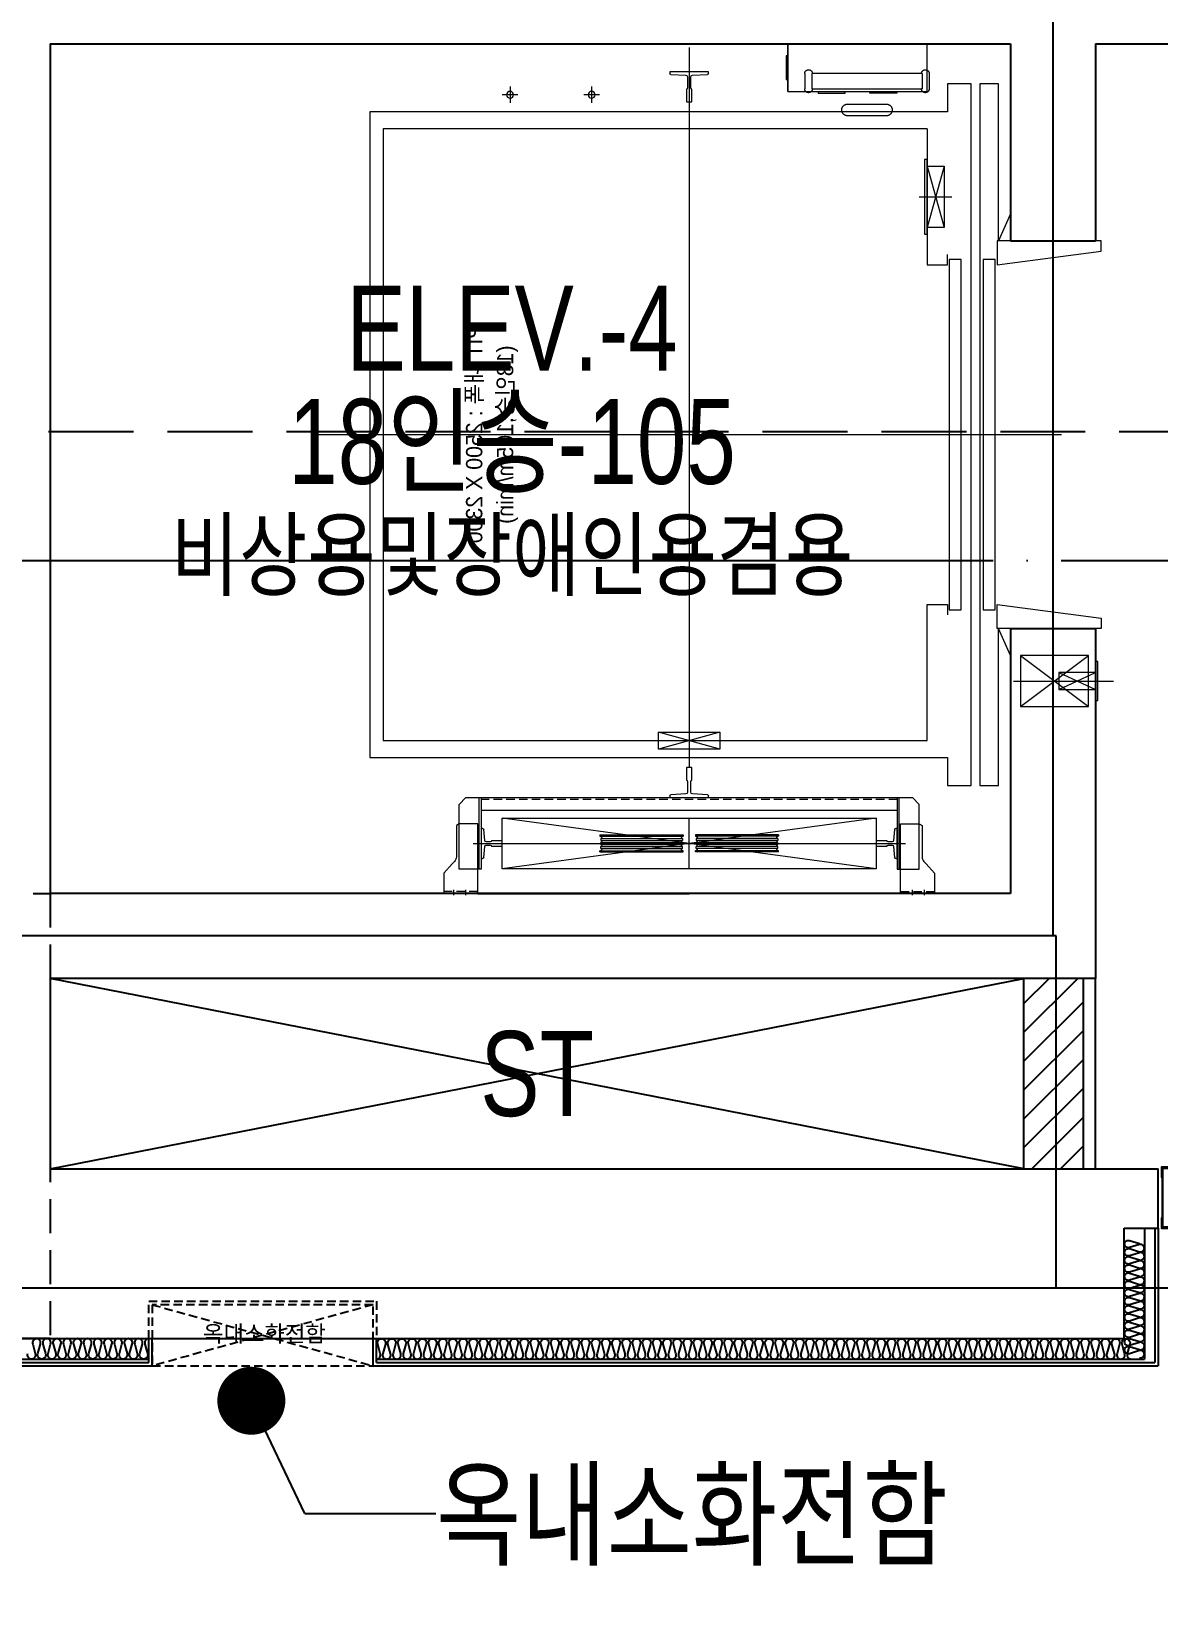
# Model space of a CAD drawing. Header units: millimetres. Extents: x 0 to 1390178, y 0 to 110113.
# Drawn here: x 533807 to 537123, y 27731 to 32337 of the extents above; entities that cross this region are included whole.
import ezdxf
from ezdxf.enums import TextEntityAlignment as Align
from ezdxf.xclip import XClip

# ---------------------------------------------------------------- set-up
doc = ezdxf.new("R2010")
doc.units = ezdxf.units.MM
doc.header["$LTSCALE"] = 100
doc.header["$XCLIPFRAME"] = 0
for name, pattern in [('HID2', [3.5, 2.5, -1]), ('X - 평면도$0$CEN', [62, 60, -1, 0, -1]), ('X - 평면도$0$CENTER', [65, 60, -2, 1, -2]), ('X - 평면도$0$CENTER2', [1.125, 0.75, -0.125, 0.125, -0.125]), ('X - 평면도$0$HID', [1.5, 1, -0.5]), ('X - 평면도$0$HIDDEN', [0.375, 0.25, -0.125]), ('X - 평면도$0$PHANTOM2', [50, 40, -2, 2, -2, 2, -2])]:
    doc.linetypes.add(name, pattern=pattern)
for name, color, linetype in [('AA-XXXX-TEXT', 3, 'Continuous'), ('sm3', 3, 'HID2'), ('SYM', 7, 'Continuous'), ('X - 평면도$0$A-FIN', 8, 'Continuous'), ('X - 평면도$0$A-INS', 9, 'Continuous'), ('X - 평면도$0$A-OPEN', 9, 'X - 평면도$0$CEN'), ('X - 평면도$0$A-WALB', 3, 'Continuous'), ('X - 평면도$0$AA-WAXM-CONC', 2, 'Continuous'), ('X - 평면도$0$AA-XXXX-CNTL', 1, 'X - 평면도$0$CEN'), ('X - 평면도$0$AA-XXXX-PATT', 8, 'Continuous'), ('X - 평면도$0$CEN', 1, 'X - 평면도$0$CEN'), ('X - 평면도$0$SO-HBBOX', 7, 'X - 평면도$0$HIDDEN')]:
    doc.layers.add(name, color=color, linetype=linetype)
for name, color, linetype, lineweight in [('X - 평면도$0$A-door', 4, 'Continuous', 25), ('X - 평면도$0$LAD-CEN', 1, 'X - 평면도$0$CENTER2', 9), ('X - 평면도$0$LAD-FINISH', 30, 'X - 평면도$0$PHANTOM2', 15), ('X - 평면도$0$LAD-OUTLINE', 7, 'Continuous', 20), ('X - 평면도$0$LAD-REFERENCE', 7, 'Continuous', 5), ('X - 평면도$0$LAD-THINLINE', 7, 'Continuous', 9)]:
    doc.layers.add(name, color=color, linetype=linetype, lineweight=lineweight)
doc.layers.add('X - 평면도$0$A-GUIDE TEXT', color=67, linetype='Continuous', plot=False)
doc.layers.add('X - 평면도$0$DEFPOINT', color=163, linetype='Continuous', plot=False)
doc.styles.add('HAUD01', font='Dotum.ttf')
doc.styles.add('X - 평면도$0$HAUD01', font='Dotum.ttf')

# ---------------------------------------------------------------- blocks, each defined once
blk = doc.blocks.new('*U950')
at = {"layer": 'X - 평면도$0$DEFPOINT'}
for p in [(1350, 622), (1350, -622)]:
    blk.add_line(p, (1350, 0), dxfattribs=at)
at = {"layer": 'X - 평면도$0$LAD-CEN', "color": 8, "ltscale": 200}
for p, q in [((0, 1095.2), (0, -1095.2)), ((-1138.9, 0), (979.7, 0))]:
    blk.add_line(p, q, dxfattribs=at)
at = {"layer": 'X - 평면도$0$LAD-CEN', "color": 8, "ltscale": 10}
for p, q in [((1355, 692), (1339, 692)), ((1355, 657), (1339, 657)), ((1355, -657), (1339, -657)), ((1355, -692), (1339, -692))]:
    blk.add_line(p, q, dxfattribs=at)
at = {"layer": 'X - 평면도$0$LAD-CEN', "color": 8, "linetype": 'X - 평면도$0$CENTER'}
for p, q in [((1203, 636), (1203, -636)), ((1278.3, 0), (1127.7, 0))]:
    blk.add_line(p, q, dxfattribs=at)
at = {"layer": 'X - 평면도$0$LAD-CEN', "color": 8, "ltscale": 20}
for p, q in [((-1024.6, 527), (-976.4, 527)), ((-1000, 504.2), (-1000, 550.1)), ((-1024.6, 287), (-976.4, 287)), ((-1000, 264.2), (-1000, 310.1)), ((-700, -676.8), (-700, -773.2))]:
    blk.add_line(p, q, dxfattribs=at)
at = {"layer": 'X - 평면도$0$LAD-CEN', "color": 8, "ltscale": 50}
blk.add_line((725, -954.1), (725, -1248.3), dxfattribs=at)
at = {"layer": 'X - 평면도$0$LAD-FINISH', "color": 8, "ltscale": 10}
for p, q in [((-650, -1195), (-570, -1195)), ((650, -1195), (570, -1195))]:
    blk.add_line(p, q, dxfattribs=at)
at = {"layer": 'X - 평면도$0$LAD-OUTLINE', "color": 8, "linetype": 'Continuous'}
for p, q in [((-1059.8, 54.2), (-1057.3, 9.5)), ((1057.3, 9.5), (1059.8, 54.2)), ((-1052.3, 4.7), (-1020.2, 4.7)), ((1020.2, 4.7), (1052.3, 4.7)), ((-1057.3, -9.5), (-1059.8, -54.2)), ((-1020.2, -4.8), (-1052.3, -4.8)), ((1052.3, -4.8), (1020.2, -4.8)), ((1059.8, -54.2), (1057.3, -9.5))]:
    blk.add_line(p, q, dxfattribs=at)
at = {"layer": 'X - 평면도$0$LAD-OUTLINE', "color": 8}
for p, q in [((-1010, -290), (-1150, -290)), ((-1150, -700), (-1150, -290)), ((-1150, -290), (-1010, -290)), ((-1010, -290), (-1010, -700)), ((-1010, -700), (-1150, -700)), ((-650, -945), (-570, -910)), ((650, -945), (570, -910))]:
    blk.add_line(p, q, dxfattribs=at)
at = {"layer": 'X - 평면도$0$LAD-OUTLINE', "color": 8, "linetype": 'X - 평면도$0$PHANTOM2', "ltscale": 5}
for p, q in [((-1062.5, -339.8), (-1017.5, -339.8)), ((-1062.5, -685.5), (-1062.5, -360.5)), ((-1062.5, -360.5), (-1017.5, -360.5)), ((-1062.5, -360.5), (-1062.5, -362.5)), ((-1017.5, -360.5), (-1017.5, -685.5)), ((-1017.5, -360.5), (-1017.5, -362.5)), ((-1017.5, -360.5), (-1017.5, -362.5)), ((-1062.5, -685.5), (-1062.5, -683.5)), ((-1062.5, -685.5), (-1017.5, -685.5)), ((-1017.5, -685.5), (-1017.5, -683.5)), ((-1017.5, -685.5), (-1017.5, -683.5)), ((-1062.5, -706.2), (-1017.5, -706.2))]:
    blk.add_line(p, q, dxfattribs=at)
at = {"layer": 'X - 평면도$0$LAD-OUTLINE', "color": 8}
for points in [[(-1032, -830), (-1032, -760), (-950, -760), (-950, 940), (950, 940), (950, -760), (1032, -760), (1032, -830), (-1032, -830)], [(-900, -700), (-900, 900), (900, 900), (900, -700)], [(-1115, -290), (-1115, -285), (-1045, -285), (-1045, -290)], [(-1010, -379), (-1005, -379), (-1005, -459), (-1010, -459)], [(-1010, -611), (-1005, -611), (-1005, -531), (-1010, -531)], [(-1005, -611), (-1005, -531)], [(-900, -700), (-500, -700), (-500, -760), (-530, -760)], [(900, -700), (500, -700), (500, -760), (530, -760)], [(-515, -765), (515, -765), (515, -800), (-515, -800), (-515, -765)], [(-570, -910), (-1032, -910), (-1032, -855), (1032, -855), (1032, -910), (570, -910)], [(-515, -865), (515, -865), (515, -900), (-515, -900), (-515, -865)], [(-570, -945), (-570, -906), (-500, -906), (-540, -1212), (-570, -1212), (-570, -1175)], [(570, -945), (570, -906), (500, -906), (540, -1212), (570, -1212), (570, -1175)]]:
    blk.add_lwpolyline(points, dxfattribs=at)
at = {"layer": 'X - 평면도$0$LAD-OUTLINE', "color": 8, "linetype": 'Continuous'}
for points in [[(-1062.8, -57), (-1068, -57), (-1068, 57), (-1062.8, 57)], [(1062.8, 57), (1068, 57), (1068, -57), (1062.8, -57)], [(-1017, 8), (-1017, 8), (-980, 8), (-979, 7), (-979, -7), (-980, -8), (-1017, -8), (-1017, -8)], [(1017, -8), (1017, -8), (980, -8), (979, -7), (979, 7), (980, 8), (1017, 8), (1017, 8)]]:
    blk.add_lwpolyline(points, dxfattribs=at)
for centre, radius, start, end in [((-1062.8, 54), 3, 3.2861, 90), ((1062.8, 54), 3, 90, 176.7139), ((-1052.3, 9.7), 5, 183.2861, 270), ((-1020.2, 8), 3.25, 270, 0), ((1020.2, 8), 3.25, 180, 270), ((1052.3, 9.7), 5, 270, 356.7139), ((-1052.3, -9.8), 5, 90, 176.7139), ((-1020.2, -8), 3.25, 0, 90), ((1020.2, -8), 3.25, 90, 180), ((1052.3, -9.8), 5, 3.2861, 90), ((-1062.8, -54), 3, 270, 356.7139), ((1062.8, -54), 3, 183.2861, 270)]:
    blk.add_arc(centre, radius, start, end, dxfattribs=at)
at = {"layer": 'X - 평면도$0$LAD-OUTLINE', "color": 8, "linetype": 'X - 평면도$0$PHANTOM2', "ltscale": 5}
for centre, start, end in [((-1062.5, -351.2), 90, 270), ((-1017.5, -351.2), 270, 90), ((-1062.5, -694.8), 90, 270), ((-1017.5, -694.8), 270, 90)]:
    blk.add_arc(centre, 11.3, start, end, dxfattribs=at)
at = {"layer": 'X - 평면도$0$LAD-REFERENCE', "color": 8}
for p, q in [((1068, 657), (1068, -657)), ((1279, 618), (1068, 618)), ((1105, 612), (1105, -612)), ((1279, -618), (1068, -618))]:
    blk.add_line(p, q, dxfattribs=at)
for points in [[(1145, 677), (1145, 677), (1150, 685), (1242.2, 685, 0.188811), (1255.7, 690.3), (1263, 697), (1290, 722), (1350, 722), (1350, 622), (1275.4, 622), (1145, 622)], [(1145, -677), (1145, -677), (1150, -685), (1242.2, -685, -0.188811), (1255.7, -690.3), (1263, -697), (1290, -722), (1350, -722), (1350, -622), (1275.4, -622), (1145, -622)]]:
    blk.add_lwpolyline(points, format="xyb", close=True, dxfattribs=at)
for points in [[(1068, 612), (1279, 612), (1279, 677), (1088, 677), (1068, 657)], [(1068, -612), (1279, -612), (1279, -677), (1088, -677), (1068, -657)]]:
    blk.add_lwpolyline(points, dxfattribs=at)
at = {"layer": 'X - 평면도$0$LAD-THINLINE', "color": 8, "linetype": 'X - 평면도$0$HIDDEN'}
for p, q in [((1344, 622), (1344, 722)), ((1074, -612), (1074, 612)), ((1344, -622), (1344, -722))]:
    blk.add_line(p, q, dxfattribs=at)
at = {"layer": 'X - 평면도$0$LAD-THINLINE', "color": 8, "linetype": 'Continuous'}
for p, q in [((1194.6, 601.3), (1162.2, 603.7)), ((1243.8, 603.7), (1211.4, 601.3)), ((1198.2, 585.2), (1198.2, 597.3)), ((1207.7, 597.3), (1207.7, 585.2)), ((1198.2, -597.3), (1198.2, -585.2)), ((1207.7, -585.2), (1207.7, -597.3)), ((1162.2, -603.7), (1194.6, -601.3)), ((1211.4, -601.3), (1243.8, -603.7))]:
    blk.add_line(p, q, dxfattribs=at)
at = {"layer": 'X - 평면도$0$LAD-THINLINE', "color": 8}
for p, q in [((1278, -550), (1128, 550)), ((1128, -550), (1278, 550)), ((1178, 262.5), (1178, 17.5)), ((1178, 262.5), (1181.5, 262.5)), ((1178, 262.5), (1181.5, 262.5)), ((1178, 262.5), (1181.5, 262.5)), ((1178, 262.5), (1181.5, 262.5)), ((1181.5, 262.5), (1181.5, 17.5)), ((1181.5, 262.5), (1182, 259.5)), ((1181.5, 262.5), (1182, 259.5)), ((1188, 260), (1191, 260)), ((1188, 260), (1191, 260)), ((1188, 260), (1188, 20)), ((1188, 260), (1194, 260)), ((1188, 260), (1194, 260)), ((1194, 260), (1194, 20)), ((1200, 260), (1200, 20)), ((1206, 260), (1200, 260)), ((1206, 260), (1200, 260)), ((1206, 260), (1203, 260)), ((1206, 260), (1203, 260)), ((1206, 260), (1206, 20)), ((1218, 260), (1212, 260)), ((1212, 260), (1212, 20)), ((1212, 260), (1212, 20)), ((1218, 260), (1215, 260)), ((1218, 260), (1218, 20)), ((1224.5, 262.5), (1224, 259.5)), ((1224.5, 262.5), (1224, 259.5)), ((1228, 262.5), (1224.5, 262.5)), ((1228, 262.5), (1224.5, 262.5)), ((1224.5, 262.5), (1224.5, 17.5)), ((1228, 262.5), (1224.5, 262.5)), ((1228, 262.5), (1224.5, 262.5)), ((1228, 262.5), (1228, 17.5)), ((925, -90), (875, 90)), ((875, -90), (925, 90)), ((1178, 17.5), (1181.5, 17.5)), ((1178, 17.5), (1181.5, 17.5)), ((1181.5, 17.5), (1182, 20.5)), ((1188, 20), (1194, 20)), ((1188, 20), (1194, 20)), ((1206, 20), (1200, 20)), ((1218, 20), (1212, 20)), ((1224.5, 17.5), (1224, 20.5)), ((1228, 17.5), (1224.5, 17.5)), ((1228, 17.5), (1224.5, 17.5)), ((1178, -263.2), (1178, -18.2)), ((1178, -18.2), (1181.5, -18.2)), ((1178, -18.2), (1181.5, -18.2)), ((1181.5, -263.2), (1181.5, -18.2)), ((1181.5, -18.2), (1182, -21.2)), ((1188, -20.7), (1194, -20.7)), ((1188, -20.7), (1194, -20.7)), ((1188, -260.7), (1188, -20.7)), ((1194, -260.7), (1194, -20.7)), ((1200, -260.7), (1200, -20.7)), ((1206, -20.7), (1200, -20.7)), ((1206, -260.7), (1206, -20.7)), ((1218, -20.7), (1212, -20.7)), ((1212, -260.7), (1212, -20.7)), ((1212, -260.7), (1212, -20.7)), ((1218, -260.7), (1218, -20.7)), ((1224.5, -18.2), (1224, -21.2)), ((1224.5, -263.2), (1224.5, -18.2)), ((1228, -18.2), (1224.5, -18.2)), ((1228, -18.2), (1224.5, -18.2)), ((1228, -263.2), (1228, -18.2)), ((1178, -263.2), (1181.5, -263.2)), ((1178, -263.2), (1181.5, -263.2)), ((1178, -263.2), (1181.5, -263.2)), ((1178, -263.2), (1181.5, -263.2)), ((1181.5, -263.2), (1182, -260.1)), ((1181.5, -263.2), (1182, -260.1)), ((1188, -260.7), (1191, -260.7)), ((1188, -260.7), (1191, -260.7)), ((1188, -260.7), (1194, -260.7)), ((1188, -260.7), (1194, -260.7)), ((1206, -260.7), (1200, -260.7)), ((1206, -260.7), (1200, -260.7)), ((1206, -260.7), (1203, -260.7)), ((1206, -260.7), (1203, -260.7)), ((1218, -260.7), (1212, -260.7)), ((1218, -260.7), (1215, -260.7)), ((1224.5, -263.2), (1224, -260.1)), ((1224.5, -263.2), (1224, -260.1)), ((1228, -263.2), (1224.5, -263.2)), ((1228, -263.2), (1224.5, -263.2)), ((1228, -263.2), (1224.5, -263.2)), ((1228, -263.2), (1224.5, -263.2)), ((-790, -750), (-610, -700)), ((-790, -700), (-610, -750)), ((750, -1087.8), (700, -1195)), ((700, -1087.8), (750, -1195))]:
    blk.add_line(p, q, dxfattribs=at)
at = {"layer": 'X - 평면도$0$LAD-THINLINE', "color": 8, "ltscale": 5}
for p, q in [((800, -975), (650, -1175)), ((650, -975), (800, -1175))]:
    blk.add_line(p, q, dxfattribs=at)
at = {"layer": 'X - 평면도$0$LAD-THINLINE', "color": 8, "linetype": 'Continuous'}
for points in [[(1158.5, 607.7), (1158.5, 612), (1247.5, 612), (1247.5, 607.7)], [(1211, 582), (1211, 582), (1211, 551), (1210, 550), (1196, 550), (1195, 551), (1195, 582), (1195.1, 582)], [(1195.1, -582), (1195, -582), (1195, -551), (1196, -550), (1210, -550), (1211, -551), (1211, -582), (1211, -582)], [(1247.5, -607.7), (1247.5, -612), (1158.5, -612), (1158.5, -607.7)]]:
    blk.add_lwpolyline(points, dxfattribs=at)
at = {"layer": 'X - 평면도$0$LAD-THINLINE', "color": 8}
for points in [[(1128, -550), (1278, -550), (1278, 550), (1128, 550)], [(925, -90), (925, 90), (875, 90), (875, -90)], [(-810, -692.8), (-590, -692.8), (-590, -700), (-810, -700)], [(-790, -750), (-610, -750), (-610, -700), (-790, -700)], [(750, -1195), (700, -1195), (700, -1087.8), (750, -1087.8)], [(782.2, -1202), (667.8, -1202), (667.8, -1195), (782.2, -1195)]]:
    blk.add_lwpolyline(points, close=True, dxfattribs=at)
at = {"layer": 'X - 평면도$0$LAD-THINLINE', "color": 8, "linetype": 'X - 평면도$0$PHANTOM2'}
blk.add_lwpolyline([(-972.5, -465.9), (-972.5, -580.1, 1), (-938.2, -580.1), (-938.2, -465.9, 1)], format="xyb", close=True, dxfattribs=at)
at = {"layer": 'X - 평면도$0$LAD-THINLINE', "color": 8, "ltscale": 5}
blk.add_lwpolyline([(800, -1175), (650, -1175), (650, -975), (800, -975)], close=True, dxfattribs=at)
for centre in [(-1000, 527), (-1000, 287)]:
    blk.add_circle(centre, 10, dxfattribs=at)
at = {"layer": 'X - 평면도$0$LAD-THINLINE', "color": 8, "linetype": 'Continuous'}
for centre, radius, start, end in [((1162.5, 607.7), 4, 180, 265.684), ((1194.2, 597.3), 4, 0, 85.684), ((1211.7, 597.3), 4, 94.316, 180), ((1243.5, 607.7), 4, 274.316, 0), ((1195.1, 585.2), 3.2, 270, 0), ((1211, 585.2), 3.2, 180, 270), ((1194.2, -597.3), 4, 274.316, 0), ((1195.1, -585.2), 3.2, 0, 90), ((1211.7, -597.3), 4, 180, 265.684), ((1211, -585.2), 3.2, 90, 180), ((1162.5, -607.7), 4, 94.316, 180), ((1243.5, -607.7), 4, 0, 85.684)]:
    blk.add_arc(centre, radius, start, end, dxfattribs=at)
at = {"layer": 'X - 평면도$0$LAD-THINLINE', "color": 8}
for centre, start, end in [((1185, 260), 190.2367, 0), ((1185, 260), 190.2367, 0), ((1197, 260), 180, 0), ((1197, 260), 180, 0), ((1209, 260), 180, 0), ((1209, 260), 180, 0), ((1221, 260), 180, 349.7633), ((1221, 260), 180, 349.7633), ((1185, 20), 0, 169.7633), ((1197, 20), 0, 180), ((1209, 20), 0, 180), ((1221, 20), 10.2367, 180), ((1185, -20.7), 190.2367, 0), ((1197, -20.7), 180, 0), ((1209, -20.7), 180, 0), ((1221, -20.7), 180, 349.7633), ((1185, -260.7), 0, 169.7633), ((1185, -260.7), 0, 169.7633), ((1197, -260.7), 0, 180), ((1197, -260.7), 0, 180), ((1209, -260.7), 0, 180), ((1209, -260.7), 0, 180), ((1221, -260.7), 10.2367, 180), ((1221, -260.7), 10.2367, 180)]:
    blk.add_arc(centre, 3, start, end, dxfattribs=at)
at = {"layer": 'X - 평면도$0$DEFPOINT', "style": 'X - 평면도$0$HAUD01'}
for s, p in [('PIT 내폭 : 2500 X 2300', (-2.2, 632.6)), ('(18인승,105m/min)', (0, 541.7))]:
    blk.add_text(s, height=48, dxfattribs=at).set_placement(p, align=Align.MIDDLE_CENTER)
blk = doc.blocks.new('X - 평면도$0$2F PL')
at = {"layer": 'X - 평면도$0$A-FIN'}
blk.add_line((-30452.2, 11680.9), (-30452.2, 12240.9), dxfattribs=at)
at = {"layer": 'X - 평면도$0$A-OPEN'}
for p, q in [((-33527.2, 11680.9), (-30662.2, 12240.9)), ((-30662.2, 11680.9), (-33527.2, 12240.9))]:
    blk.add_line(p, q, dxfattribs=at)
at = {"layer": 'X - 평면도$0$A-WALB'}
for p, q in [((-30662.2, 11680.9), (-30662.2, 12240.9)), ((-30487.2, 11680.9), (-30487.2, 12240.9))]:
    blk.add_line(p, q, dxfattribs=at)
at = {"layer": 'X - 평면도$0$AA-WAXM-CONC'}
for p, q in [((-33527.2, 14990.9), (-33527.2, 12490.9)), ((-33527.2, 14990.9), (-30702.2, 14990.9)), ((-30702.2, 14990.9), (-30702.2, 14410.9)), ((-30452.2, 14990.9), (-30452.2, 14410.9)), ((-30452.2, 14990.9), (-29272.2, 14990.9)), ((-30702.2, 14410.9), (-30452.2, 14410.9)), ((-30702.2, 13270.9), (-30452.2, 13270.9)), ((-30702.2, 13270.9), (-30702.2, 12490.9)), ((-30452.2, 13270.9), (-30452.2, 12240.9)), ((-30702.2, 12490.9), (-33527.2, 12490.9)), ((-30452.2, 12240.9), (-33527.2, 12240.9)), ((-33527.2, 12240.9), (-33527.2, 11680.9)), ((-33527.2, 11680.9), (-30267.2, 11680.9)), ((-30267.2, 11505.9), (-30267.2, 11680.9)), ((-30367.2, 11505.9), (-30267.2, 11505.9)), ((-30367.2, 11180.9), (-30367.2, 11505.9)), ((-34027.2, 11180.9), (-30367.2, 11180.9))]:
    blk.add_line(p, q, dxfattribs=at)
at = {"layer": 'X - 평면도$0$AA-XXXX-CNTL'}
for p, q in [((-30577.2, 15115.9), (-30577.2, 12365.9)), ((-30577.2, 12365.9), (-33877.2, 12365.9)), ((-33877.2, 11330.9), (-27702.2, 11330.9))]:
    blk.add_line(p, q, dxfattribs=at)
at = {"layer": 'X - 평면도$0$CEN'}
for p, q in [((-30567.2, 12365.9), (-30577.2, 12365.9)), ((-30567.2, 11330.9), (-30567.2, 12365.9))]:
    blk.add_line(p, q, dxfattribs=at)
at = {"xscale": -1.000000000000008, "rotation": 90}
blk.add_blockref('*U950', (-31647.2, 13840.9), dxfattribs=at)
blk = doc.blocks.new('X - 평면도$0$2F_COL')
at = {"layer": 'X - 평면도$0$DEFPOINT', "linetype": 'X - 평면도$0$HID'}
blk.add_lwpolyline([(-76888, -43406.9), (-76888, -44716.9), (-77388, -44716.9), (-77388, -43406.9), (-76888, -43406.9)], dxfattribs=at)
blk = doc.blocks.new('X - 평면도$0$insul1')
blk.add_lwpolyline([(0, 0.25, 1.344031), (0.35, 0.25), (0.2, 0.75, -1.344031), (0.55, 0.75), (0.4, 0.25)], format="xyb")
blk = doc.blocks.new('X - 평면도$0$D1100')
at = {"layer": 'X - 평면도$0$A-door', "color": 9}
for p, q in [((0, -5), (0, -1035)), ((40, -15), (40, -1025)), ((180, -5), (180, -1035))]:
    blk.add_line(p, q, dxfattribs=at)
at = {"layer": 'X - 평면도$0$A-door'}
for points in [[(30, 28.4), (1.6, 28.4), (1.6, -3.4), (41.6, -3.4), (41.6, -13.4), (138.4, -13.4), (138.4, -3.4), (178.4, -3.4), (178.4, 28.4), (150, 28.4), (150, 30), (180, 30), (180, -5), (140, -5), (140, -15), (40, -15), (40, -5), (0, -5), (0, 30), (30, 30)], [(-1030, -5), (-1030, -45), (0, -45), (0, -5)], [(30, -1068.4), (1.6, -1068.4), (1.6, -1036.6), (41.6, -1036.6), (41.6, -1026.6), (138.4, -1026.6), (138.4, -1036.6), (178.4, -1036.6), (178.4, -1068.4), (150, -1068.4), (150, -1070), (180, -1070), (180, -1035), (140, -1035), (140, -1025), (40, -1025), (40, -1035), (0, -1035), (0, -1070), (30, -1070)]]:
    blk.add_lwpolyline(points, close=True, dxfattribs=at)
at = {"layer": 'X - 평면도$0$A-door', "color": 8}
for points in [[(1.6, -3.4), (1.6, 28.4), (178.4, 28.4), (178.4, -3.4), (176.8, -3.4), (176.8, 26.8), (3.2, 26.8), (3.2, -3.4)], [(1.6, -1036.6), (1.6, -1068.4), (178.4, -1068.4), (178.4, -1036.6), (176.8, -1036.6), (176.8, -1066.8), (3.2, -1066.8), (3.2, -1036.6)]]:
    blk.add_lwpolyline(points, close=True, dxfattribs=at)
at = {"layer": 'X - 평면도$0$A-door', "color": 1}
blk.add_arc((0, -5), 1030, 180, 270, dxfattribs=at)
at = {"layer": 'X - 평면도$0$A-GUIDE TEXT'}
for p, q in [((175, 40), (5, 40)), ((175, -1080), (5, -1080))]:
    blk.add_line(p, q, dxfattribs=at)
blk = doc.blocks.new('X - 평면도$0$A$C9e23f086')
at = {"layer": 'X - 평면도$0$SO-HBBOX', "linetype": 'X - 평면도$0$HIDDEN'}
for p, q in [((-325, 90), (325, -90)), ((325, 90), (-325, -90))]:
    blk.add_line(p, q, dxfattribs=at)
blk.add_lwpolyline([(325, 90), (-325, 90), (-325, -90), (325, -90)], close=True, dxfattribs=at)
at = {"layer": 'X - 평면도$0$DEFPOINT', "style": 'X - 평면도$0$HAUD01'}
blk.add_text('옥내소화전함', height=48, dxfattribs=at).set_placement((5.2, 4.6), align=Align.MIDDLE_CENTER)
blk = doc.blocks.new('X - 평면도$0$A$C440da92f')
at = {"layer": 'X - 평면도$0$AA-WAXM-CONC', "linetype": 'X - 평면도$0$HIDDEN'}
blk.add_lwpolyline([(10, -335), (-100, -335), (-100, 335), (10, 335)], dxfattribs=at)
at = {"rotation": 90}
blk.add_blockref('X - 평면도$0$A$C9e23f086', (0, 0), dxfattribs=at)
blk = doc.blocks.new('X - 평면도', base_point=(-475.4, -286.7))
at = {"layer": 'X - 평면도$0$AA-XXXX-PATT'}
h = blk.add_hatch(dxfattribs=at)
h.set_pattern_fill('_USER', color=256, scale=60, angle=45, style=0, pattern_type=0)
h.set_pattern_definition([(45, (0, 3e-11), (-42.426407, 42.426407), [])])
h.paths.add_polyline_path([(808152, 45443.1), (807977, 45443.1), (807977, 44883.1), (808152, 44883.1)])
at = {"layer": 'X - 평면도$0$A-FIN'}
for p, q in [((808362, 44708.1), (808362, 44313.1)), ((808372, 44708.1), (808372, 44303.1)), ((805402, 44313.1), (805402, 44383.1)), ((805412, 44303.1), (805412, 44383.1)), ((806062, 44303.1), (806062, 44383.1)), ((806072, 44313.1), (806072, 44383.1)), ((804542, 44313.1), (805402, 44313.1)), ((806072, 44313.1), (808362, 44313.1)), ((804532, 44303.1), (805412, 44303.1)), ((806062, 44303.1), (808372, 44303.1))]:
    blk.add_line(p, q, dxfattribs=at)
at = {"layer": 'X - 평면도$0$A-INS'}
for p, q in [((808332, 44708.1), (808332, 44323.1)), ((804552, 44323.1), (805402, 44323.1)), ((806072, 44323.1), (808332, 44323.1))]:
    blk.add_line(p, q, dxfattribs=at)
for points in [[(805402, 44383.1, 0.524856), (805390.8, 44366.8), (805398.2, 44339.4, -1.449198), (805375.8, 44339.4), (805383.2, 44366.8, 0.524856), (805372, 44383.1, 0.524856), (805360.8, 44366.8), (805368.2, 44339.4, -1.449198), (805345.8, 44339.4), (805353.2, 44366.8, 0.524856), (805342, 44383.1, 0.524856), (805330.8, 44366.8), (805338.2, 44339.4, -1.449198), (805315.8, 44339.4), (805323.2, 44366.8, 0.524856), (805312, 44383.1, 0.524856), (805300.8, 44366.8), (805308.2, 44339.4, -1.449198), (805285.8, 44339.4), (805293.2, 44366.8, 0.524856), (805282, 44383.1, 0.524856), (805270.8, 44366.8), (805278.2, 44339.4, -1.449198), (805255.8, 44339.4), (805263.2, 44366.8, 0.524856), (805252, 44383.1, 0.524856), (805240.8, 44366.8), (805248.2, 44339.4, -1.449198), (805225.8, 44339.4), (805233.2, 44366.8, 0.524856), (805222, 44383.1, 0.524856), (805210.8, 44366.8), (805218.2, 44339.4, -1.449198), (805195.8, 44339.4), (805203.2, 44366.8, 0.524856), (805192, 44383.1, 0.524856), (805180.8, 44366.8), (805188.2, 44339.4, -1.449198), (805165.8, 44339.4), (805173.2, 44366.8, 0.524856), (805162, 44383.1, 0.524856), (805150.8, 44366.8), (805158.2, 44339.4, -1.449198), (805135.8, 44339.4), (805143.2, 44366.8, 0.524856), (805132, 44383.1, 0.524856), (805120.8, 44366.8), (805128.2, 44339.4, -1.449198), (805105.8, 44339.4), (805113.2, 44366.8, 0.524856), (805102, 44383.1, 0.524856), (805090.8, 44366.8), (805098.2, 44339.4, -1.449198), (805075.8, 44339.4), (805083.2, 44366.8, 0.524856), (805072, 44383.1, 0.524856), (805060.8, 44366.8), (805068.2, 44339.4, -1.449198), (805045.8, 44339.4)], [(806072, 44323.1, 0.524856), (806083.2, 44339.4), (806075.8, 44366.8, -1.449198), (806098.2, 44366.8), (806090.8, 44339.4, 0.524856), (806102, 44323.1, 0.524856), (806113.2, 44339.4), (806105.8, 44366.8, -1.449198), (806128.2, 44366.8), (806120.8, 44339.4, 0.524856), (806132, 44323.1, 0.524856), (806143.2, 44339.4), (806135.8, 44366.8, -1.449198), (806158.2, 44366.8), (806150.8, 44339.4, 0.524856), (806162, 44323.1, 0.524856), (806173.2, 44339.4), (806165.8, 44366.8, -1.449198), (806188.2, 44366.8), (806180.8, 44339.4, 0.524856), (806192, 44323.1, 0.524856), (806203.2, 44339.4), (806195.8, 44366.8, -1.449198), (806218.2, 44366.8), (806210.8, 44339.4, 0.524856), (806222, 44323.1, 0.524856), (806233.2, 44339.4), (806225.8, 44366.8, -1.449198), (806248.2, 44366.8), (806240.8, 44339.4, 0.524856), (806252, 44323.1, 0.524856), (806263.2, 44339.4), (806255.8, 44366.8, -1.449198), (806278.2, 44366.8), (806270.8, 44339.4, 0.524856), (806282, 44323.1, 0.524856), (806293.2, 44339.4), (806285.8, 44366.8, -1.449198), (806308.2, 44366.8), (806300.8, 44339.4, 0.524856), (806312, 44323.1, 0.524856), (806323.2, 44339.4), (806315.8, 44366.8, -1.449198), (806338.2, 44366.8), (806330.8, 44339.4, 0.524856), (806342, 44323.1, 0.524856), (806353.2, 44339.4), (806345.8, 44366.8, -1.449198), (806368.2, 44366.8), (806360.8, 44339.4, 0.524856), (806372, 44323.1, 0.524856), (806383.2, 44339.4), (806375.8, 44366.8, -1.449198), (806398.2, 44366.8), (806390.8, 44339.4, 0.524856), (806402, 44323.1, 0.524856), (806413.2, 44339.4), (806405.8, 44366.8, -1.449198), (806428.2, 44366.8), (806420.8, 44339.4, 0.524856), (806432, 44323.1, 0.524856), (806443.2, 44339.4), (806435.8, 44366.8, -1.449198), (806458.2, 44366.8), (806450.8, 44339.4, 0.524856), (806462, 44323.1, 0.524856), (806473.2, 44339.4), (806465.8, 44366.8, -1.449198), (806488.2, 44366.8), (806480.8, 44339.4, 0.524856), (806492, 44323.1, 0.524856), (806503.2, 44339.4), (806495.8, 44366.8, -1.449198), (806518.2, 44366.8), (806510.8, 44339.4, 0.524856), (806522, 44323.1, 0.524856), (806533.2, 44339.4), (806525.8, 44366.8, -1.449198), (806548.2, 44366.8), (806540.8, 44339.4, 0.524856), (806552, 44323.1, 0.524856), (806563.2, 44339.4), (806555.8, 44366.8, -1.449198), (806578.2, 44366.8), (806570.8, 44339.4, 0.524856), (806582, 44323.1, 0.524856), (806593.2, 44339.4), (806585.8, 44366.8, -1.449198), (806608.2, 44366.8), (806600.8, 44339.4, 0.524856), (806612, 44323.1, 0.524856), (806623.2, 44339.4), (806615.8, 44366.8, -1.449198), (806638.2, 44366.8), (806630.8, 44339.4, 0.524856), (806642, 44323.1, 0.524856), (806653.2, 44339.4), (806645.8, 44366.8, -1.449198), (806668.2, 44366.8), (806660.8, 44339.4, 0.524856), (806672, 44323.1, 0.524856), (806683.2, 44339.4), (806675.8, 44366.8, -1.449198), (806698.2, 44366.8), (806690.8, 44339.4, 0.524856), (806702, 44323.1, 0.524856), (806713.2, 44339.4), (806705.8, 44366.8, -1.449198), (806728.2, 44366.8), (806720.8, 44339.4, 0.524856), (806732, 44323.1, 0.524856), (806743.2, 44339.4), (806735.8, 44366.8, -1.449198), (806758.2, 44366.8), (806750.8, 44339.4, 0.524856), (806762, 44323.1, 0.524856), (806773.2, 44339.4), (806765.8, 44366.8, -1.449198), (806788.2, 44366.8), (806780.8, 44339.4, 0.524856), (806792, 44323.1, 0.524856), (806803.2, 44339.4), (806795.8, 44366.8, -1.449198), (806818.2, 44366.8), (806810.8, 44339.4, 0.524856), (806822, 44323.1, 0.524856), (806833.2, 44339.4), (806825.8, 44366.8, -1.449198), (806848.2, 44366.8), (806840.8, 44339.4, 0.524856), (806852, 44323.1, 0.524856), (806863.2, 44339.4), (806855.8, 44366.8, -1.449198), (806878.2, 44366.8), (806870.8, 44339.4, 0.524856), (806882, 44323.1, 0.524856), (806893.2, 44339.4), (806885.8, 44366.8, -1.449198), (806908.2, 44366.8), (806900.8, 44339.4, 0.524856), (806912, 44323.1, 0.524856), (806923.2, 44339.4), (806915.8, 44366.8, -1.449198), (806938.2, 44366.8), (806930.8, 44339.4, 0.524856), (806942, 44323.1, 0.524856), (806953.2, 44339.4), (806945.8, 44366.8, -1.449198), (806968.2, 44366.8), (806960.8, 44339.4, 0.524856), (806972, 44323.1, 0.524856), (806983.2, 44339.4), (806975.8, 44366.8, -1.449198), (806998.2, 44366.8), (806990.8, 44339.4, 0.524856), (807002, 44323.1, 0.524856), (807013.2, 44339.4), (807005.8, 44366.8, -1.449198), (807028.2, 44366.8), (807020.8, 44339.4, 0.524856), (807032, 44323.1, 0.524856), (807043.2, 44339.4), (807035.8, 44366.8, -1.449198), (807058.2, 44366.8), (807050.8, 44339.4, 0.524856), (807062, 44323.1, 0.524856), (807073.2, 44339.4), (807065.8, 44366.8, -1.449198), (807088.2, 44366.8), (807080.8, 44339.4, 0.524856), (807092, 44323.1, 0.524856), (807103.2, 44339.4), (807095.8, 44366.8, -1.449198), (807118.2, 44366.8), (807110.8, 44339.4, 0.524856), (807122, 44323.1, 0.524856), (807133.2, 44339.4), (807125.8, 44366.8, -1.449198), (807148.2, 44366.8), (807140.8, 44339.4, 0.524856), (807152, 44323.1, 0.524856), (807163.2, 44339.4), (807155.8, 44366.8, -1.449198), (807178.2, 44366.8), (807170.8, 44339.4, 0.524856), (807182, 44323.1, 0.524856), (807193.2, 44339.4), (807185.8, 44366.8, -1.449198), (807208.2, 44366.8), (807200.8, 44339.4, 0.524856), (807212, 44323.1, 0.524856), (807223.2, 44339.4), (807215.8, 44366.8, -1.449198), (807238.2, 44366.8), (807230.8, 44339.4, 0.524856), (807242, 44323.1, 0.524856), (807253.2, 44339.4), (807245.8, 44366.8, -1.449198), (807268.2, 44366.8), (807260.8, 44339.4, 0.524856), (807272, 44323.1, 0.524856), (807283.2, 44339.4), (807275.8, 44366.8, -1.449198), (807298.2, 44366.8), (807290.8, 44339.4, 0.524856), (807302, 44323.1, 0.524856), (807313.2, 44339.4), (807305.8, 44366.8, -1.449198), (807328.2, 44366.8), (807320.8, 44339.4, 0.524856), (807332, 44323.1, 0.524856), (807343.2, 44339.4), (807335.8, 44366.8, -1.449198), (807358.2, 44366.8), (807350.8, 44339.4, 0.524856), (807362, 44323.1, 0.524856), (807373.2, 44339.4), (807365.8, 44366.8, -1.449198), (807388.2, 44366.8), (807380.8, 44339.4, 0.524856), (807392, 44323.1, 0.524856), (807403.2, 44339.4), (807395.8, 44366.8, -1.449198), (807418.2, 44366.8), (807410.8, 44339.4, 0.524856), (807422, 44323.1, 0.524856), (807433.2, 44339.4), (807425.8, 44366.8, -1.449198), (807448.2, 44366.8), (807440.8, 44339.4, 0.524856), (807452, 44323.1, 0.524856), (807463.2, 44339.4), (807455.8, 44366.8, -1.449198), (807478.2, 44366.8), (807470.8, 44339.4, 0.524856), (807482, 44323.1, 0.524856), (807493.2, 44339.4), (807485.8, 44366.8, -1.449198), (807508.2, 44366.8), (807500.8, 44339.4, 0.524856), (807512, 44323.1, 0.524856), (807523.2, 44339.4), (807515.8, 44366.8, -1.449198), (807538.2, 44366.8), (807530.8, 44339.4, 0.524856), (807542, 44323.1, 0.524856), (807553.2, 44339.4), (807545.8, 44366.8, -1.449198), (807568.2, 44366.8), (807560.8, 44339.4, 0.524856), (807572, 44323.1, 0.524856), (807583.2, 44339.4), (807575.8, 44366.8, -1.449198), (807598.2, 44366.8), (807590.8, 44339.4, 0.524856), (807602, 44323.1, 0.524856), (807613.2, 44339.4), (807605.8, 44366.8, -1.449198), (807628.2, 44366.8), (807620.8, 44339.4, 0.524856), (807632, 44323.1, 0.524856), (807643.2, 44339.4), (807635.8, 44366.8, -1.449198), (807658.2, 44366.8), (807650.8, 44339.4, 0.524856), (807662, 44323.1, 0.524856), (807673.2, 44339.4), (807665.8, 44366.8, -1.449198), (807688.2, 44366.8), (807680.8, 44339.4, 0.524856), (807692, 44323.1, 0.524856), (807703.2, 44339.4), (807695.8, 44366.8, -1.449198), (807718.2, 44366.8), (807710.8, 44339.4, 0.524856), (807722, 44323.1, 0.524856), (807733.2, 44339.4), (807725.8, 44366.8, -1.449198), (807748.2, 44366.8), (807740.8, 44339.4, 0.524856), (807752, 44323.1, 0.524856), (807763.2, 44339.4), (807755.8, 44366.8, -1.449198), (807778.2, 44366.8), (807770.8, 44339.4, 0.524856), (807782, 44323.1, 0.524856), (807793.2, 44339.4), (807785.8, 44366.8, -1.449198), (807808.2, 44366.8), (807800.8, 44339.4, 0.524856), (807812, 44323.1, 0.524856), (807823.2, 44339.4), (807815.8, 44366.8, -1.449198), (807838.2, 44366.8), (807830.8, 44339.4, 0.524856), (807842, 44323.1, 0.524856), (807853.2, 44339.4), (807845.8, 44366.8, -1.449198), (807868.2, 44366.8), (807860.8, 44339.4, 0.524856), (807872, 44323.1, 0.524856), (807883.2, 44339.4), (807875.8, 44366.8, -1.449198), (807898.2, 44366.8), (807890.8, 44339.4, 0.524856), (807902, 44323.1, 0.524856), (807913.2, 44339.4), (807905.8, 44366.8, -1.449198), (807928.2, 44366.8), (807920.8, 44339.4, 0.524856), (807932, 44323.1, 0.524856), (807943.2, 44339.4), (807935.8, 44366.8, -1.449198), (807958.2, 44366.8), (807950.8, 44339.4, 0.524856), (807962, 44323.1, 0.524856), (807973.2, 44339.4), (807965.8, 44366.8, -1.449198), (807988.2, 44366.8), (807980.8, 44339.4, 0.524856), (807992, 44323.1, 0.524856), (808003.2, 44339.4), (807995.8, 44366.8, -1.449198), (808018.2, 44366.8), (808010.8, 44339.4, 0.524856), (808022, 44323.1, 0.524856), (808033.2, 44339.4), (808025.8, 44366.8, -1.449198), (808048.2, 44366.8), (808040.8, 44339.4, 0.524856), (808052, 44323.1, 0.524856), (808063.2, 44339.4), (808055.8, 44366.8, -1.449198), (808078.2, 44366.8), (808070.8, 44339.4, 0.524856), (808082, 44323.1, 0.524856), (808093.2, 44339.4), (808085.8, 44366.8, -1.449198), (808108.2, 44366.8), (808100.8, 44339.4, 0.524856), (808112, 44323.1, 0.524856), (808123.2, 44339.4), (808115.8, 44366.8, -1.449198), (808138.2, 44366.8), (808130.8, 44339.4, 0.524856), (808142, 44323.1, 0.524856), (808153.2, 44339.4), (808145.8, 44366.8, -1.449198), (808168.2, 44366.8), (808160.8, 44339.4, 0.524856), (808172, 44323.1, 0.524856), (808183.2, 44339.4), (808175.8, 44366.8, -1.449198), (808198.2, 44366.8), (808190.8, 44339.4, 0.524856), (808202, 44323.1, 0.524856), (808213.2, 44339.4), (808205.8, 44366.8, -1.449198), (808228.2, 44366.8), (808220.8, 44339.4, 0.524856), (808232, 44323.1, 0.524856), (808243.2, 44339.4), (808235.8, 44366.8, -1.449198), (808258.2, 44366.8), (808250.8, 44339.4, 0.524856), (808262, 44323.1, 0.524856), (808273.2, 44339.4), (808265.8, 44366.8, -1.449198), (808288.2, 44366.8), (808280.8, 44339.4, 0.524856), (808292, 44323.1)]]:
    blk.add_lwpolyline(points, format="xyb", dxfattribs=at)
at = {"layer": 'X - 평면도$0$AA-XXXX-CNTL'}
blk.add_line((783286.2, 46673.1), (844213.6, 46673.1), dxfattribs=at)
for name, p in [('X - 평면도$0$2F PL', (838639.2, 33202.2)), ('X - 평면도$0$2F_COL', (882000, 89100))]:
    blk.add_blockref(name, p)
at = {"xscale": -1, "rotation": 90}
blk.add_blockref('X - 평면도$0$D1100', (808412, 44888.1), dxfattribs=at)
at = {"rotation": 270}
blk.add_blockref('X - 평면도$0$A$C440da92f', (805737, 44393.1), dxfattribs=at)
at = {"layer": 'X - 평면도$0$A-INS', "xscale": 60.00000000000014, "yscale": 60.00000000000014, "zscale": 60.00000000000014, "rotation": 90, "row_count": 1, "column_count": 14, "row_spacing": -3.944304526105059e-30, "column_spacing": 24.00000000000007}
blk.add_blockref('X - 평면도$0$insul1', (808332, 44326.9), dxfattribs=at)

msp = doc.modelspace()

# ---------------------------------------------------------------- block references
ref = msp.add_blockref('X - 평면도', (-271725.3, -16179.1))
XClip(ref).set_block_clipping_path([(775249.9173510048, 15892.4063044167), (859249.9173510048, 75292.4063044167)])

# ---------------------------------------------------------------- next in the draw order: linework, layer by layer
at = {"layer": 'sm3'}
msp.add_lwpolyline([(521082.7, 12430.2), (542157.6, 12430.2, 0.414214), (543157.6, 13430.2), (543157.6, 30158.8, 0.414214), (542157.6, 31158.8), (521082.7, 31158.8, 0.414214), (520082.7, 30158.8), (520082.7, 13430.2, 0.414214)], format="xyb", close=True, dxfattribs=at)
at = {"layer": 'SYM'}
for q in [(534453.9, 28308), (534997.1, 27976.4)]:
    msp.add_line((534611.8, 27976.4), q, dxfattribs=at)
at = {"layer": 'SYM', "const_width": 99.9}
msp.add_lwpolyline([(534403.9, 28308, -1), (534504, 28308, -1)], format="xyb", close=True, dxfattribs=at)

# ---------------------------------------------------------------- next in the draw order: texts
at = {"layer": 'AA-XXXX-TEXT', "style": 'HAUD01', "width": 0.8}
for s, height, p in [('ELEV.-4', 250, (535221, 31464.2)), ('18인승-105', 250, (535221, 31130.9)), ('비상용및장애인용겸용', 200, (535221, 30797.5)), ('ST', 250, (535294.6, 29270.7))]:
    msp.add_text(s, height=height, dxfattribs=at).set_placement(p, align=Align.MIDDLE_CENTER)
msp.add_text('옥내소화전함', height=250, dxfattribs=at).set_placement((534997.1, 27974), align=Align.MIDDLE_LEFT)

doc.saveas('drawing.dxf')
